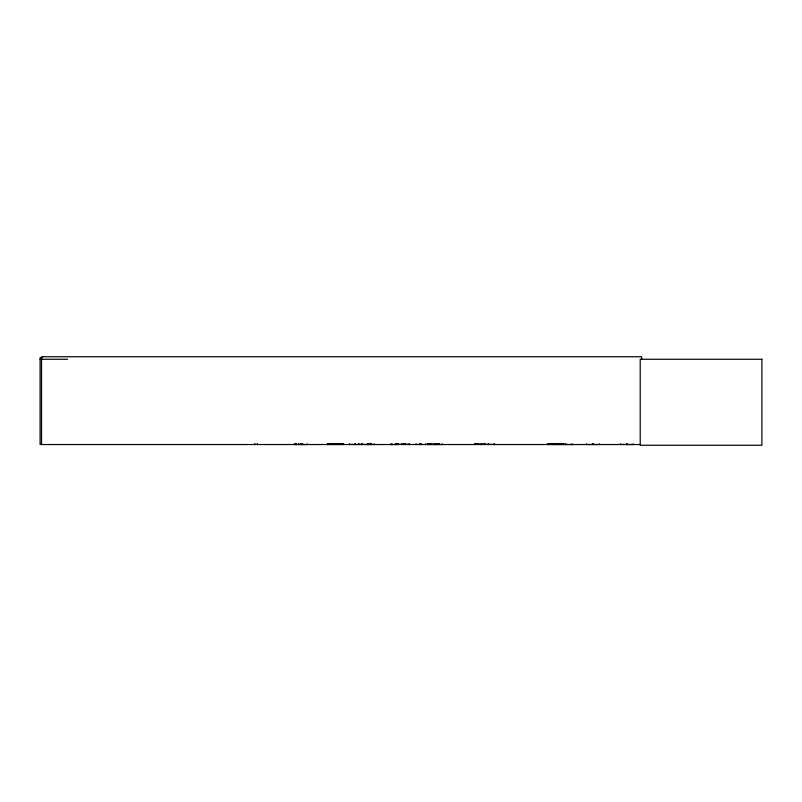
<?xml version="1.0" encoding="UTF-8"?>
<svg xmlns="http://www.w3.org/2000/svg" width="802" height="802" viewBox="0 0 802 802"><rect width="100%" height="100%" fill="white"/><g stroke="black" fill="none" stroke-linecap="round" stroke-linejoin="round"><path stroke-width="1.2" d="M361.421 444.498L361.421 443.817M559.004 444.438L558.904 443.817M390.444 444.529L398.704 444.438M300.479 444.529L300.529 443.636M301.191 444.348L300.981 443.636M425.281 444.438L442.383 444.498L442.383 443.817M434.794 444.438L434.854 443.877M349.201 444.438L374.323 444.498L374.323 443.817M349.542 444.438L349.602 443.877L349.672 444.529M484.879 444.438L484.949 443.877L485.01 444.529M397.652 444.438L397.732 443.877M415.366 444.438L421.451 444.438M301.101 444.438L301.111 443.877M42.606 357.652L40.1 357.652L40.1 444.529L640.377 444.529M40.1 359.266L67.609 359.266M327.447 443.967L343.507 443.967M547.495 443.967L563.555 443.967M327.416 444.178L343.537 444.178M547.465 444.178L563.585 444.198M327.427 444.478L343.517 444.478M401.331 443.877L409.952 444.438M474.634 443.877L494.633 444.498M547.485 444.478L573.61 444.529M367.647 444.529L367.657 443.636M370.915 444.438L370.935 443.456M370.434 444.438L370.424 443.877M428.138 444.438L428.188 443.456M404.228 444.438L404.178 443.636M409.241 444.438L409.17 443.877L409.09 444.529M494.253 444.438L494.192 443.877M358.915 444.438L358.855 443.877M439.215 444.348L439.215 443.877M367.978 444.348L368.108 443.636M641.63 359.266L641.63 356.75L41.514 356.75L41.514 444.529M633.229 443.817L633.229 444.529L620.337 444.438L620.337 443.817M627.004 443.636L627.004 444.529M626.562 443.636L626.562 444.529M599.375 443.817L599.375 444.529L586.483 444.498L586.483 443.817M593.149 443.636L593.149 444.529M592.708 443.636L592.708 444.529M571.796 443.817L571.796 444.529M565.781 443.817L565.781 444.529M565.58 443.636L565.58 444.529M565.129 443.636L565.129 444.529M559.676 443.636L559.676 444.529M559.285 443.636L559.335 444.529M554.663 443.636L554.663 444.529L554.613 443.817M554.272 443.636L554.272 444.529M494.132 443.817L494.132 444.529M488.719 443.636L488.719 444.529M488.398 443.636L488.398 444.529M483.746 443.817L483.746 444.529M481.621 443.636L481.621 444.529M481.3 443.636L481.3 444.529M478.313 443.636L478.313 444.529M477.992 443.636L477.992 444.529M475.887 443.817L475.887 444.529M474.563 443.817L474.563 444.529M439.125 443.817L439.045 444.529M437.651 443.636L437.651 444.529M436.529 443.817L436.619 444.529M436.158 443.636L436.158 444.529M435.707 443.636L435.707 444.529M435.145 443.636L435.135 444.529M434.915 443.817L434.915 444.529M433.2 443.817L433.2 444.529M431.737 443.456L431.737 444.529M431.496 443.636L431.496 444.529M431.175 443.636L431.175 444.529M429.962 443.456L429.962 444.529M429.481 443.817L429.481 444.529M429.18 443.636L429.18 444.529M428.99 443.636L428.99 444.529M427.546 443.817L427.546 444.529M425.742 443.817L425.742 444.529M421.611 443.817L421.611 444.529M420.168 443.636L420.168 444.529M419.967 443.636L419.967 444.529M415.957 443.817L415.957 444.529M409.371 443.817L409.371 444.529M405.321 443.636L405.321 444.529M405.12 443.636L405.12 444.529M403.907 443.636L403.907 444.529M403.637 443.817L403.637 444.529M401.261 443.817L401.261 444.529M398.845 443.817L398.845 444.529M397.812 443.817L397.812 444.529M396.328 443.636L396.328 444.529M396.128 443.636L396.208 444.529M395.937 443.636L395.937 444.529M392.078 443.817L392.078 444.529M391.015 443.817L391.015 444.529M371.456 443.636L371.466 444.529M370.334 443.817L370.253 444.529M369.161 443.456L369.161 444.529M368.86 443.636L368.95 444.529M367.907 443.817L367.907 444.529M367.386 443.456L367.476 444.529M362.494 443.636L362.494 444.529M362.173 443.636L362.173 444.529M358.785 443.817L358.785 444.529M355.396 443.636L355.396 444.529M355.085 443.636L355.085 444.529M307.216 443.817L307.206 444.529L294.304 444.498L294.314 443.817M302.675 443.636L302.675 444.529M301.281 443.817L301.201 444.529M300.349 443.456L300.349 444.529M298.595 443.456L298.595 444.529M296.088 443.456L296.088 444.529M295.537 443.456L295.537 444.529M257.352 443.456L257.352 444.529M254.846 443.456L254.846 444.529M548.117 444.348L548.167 443.817L548.117 444.348M761.9 359.266L640.217 359.266L640.217 445.25L761.9 445.25L761.9 359.266M370.073 444.529L370.073 443.817L369.983 444.529"/></g></svg>
